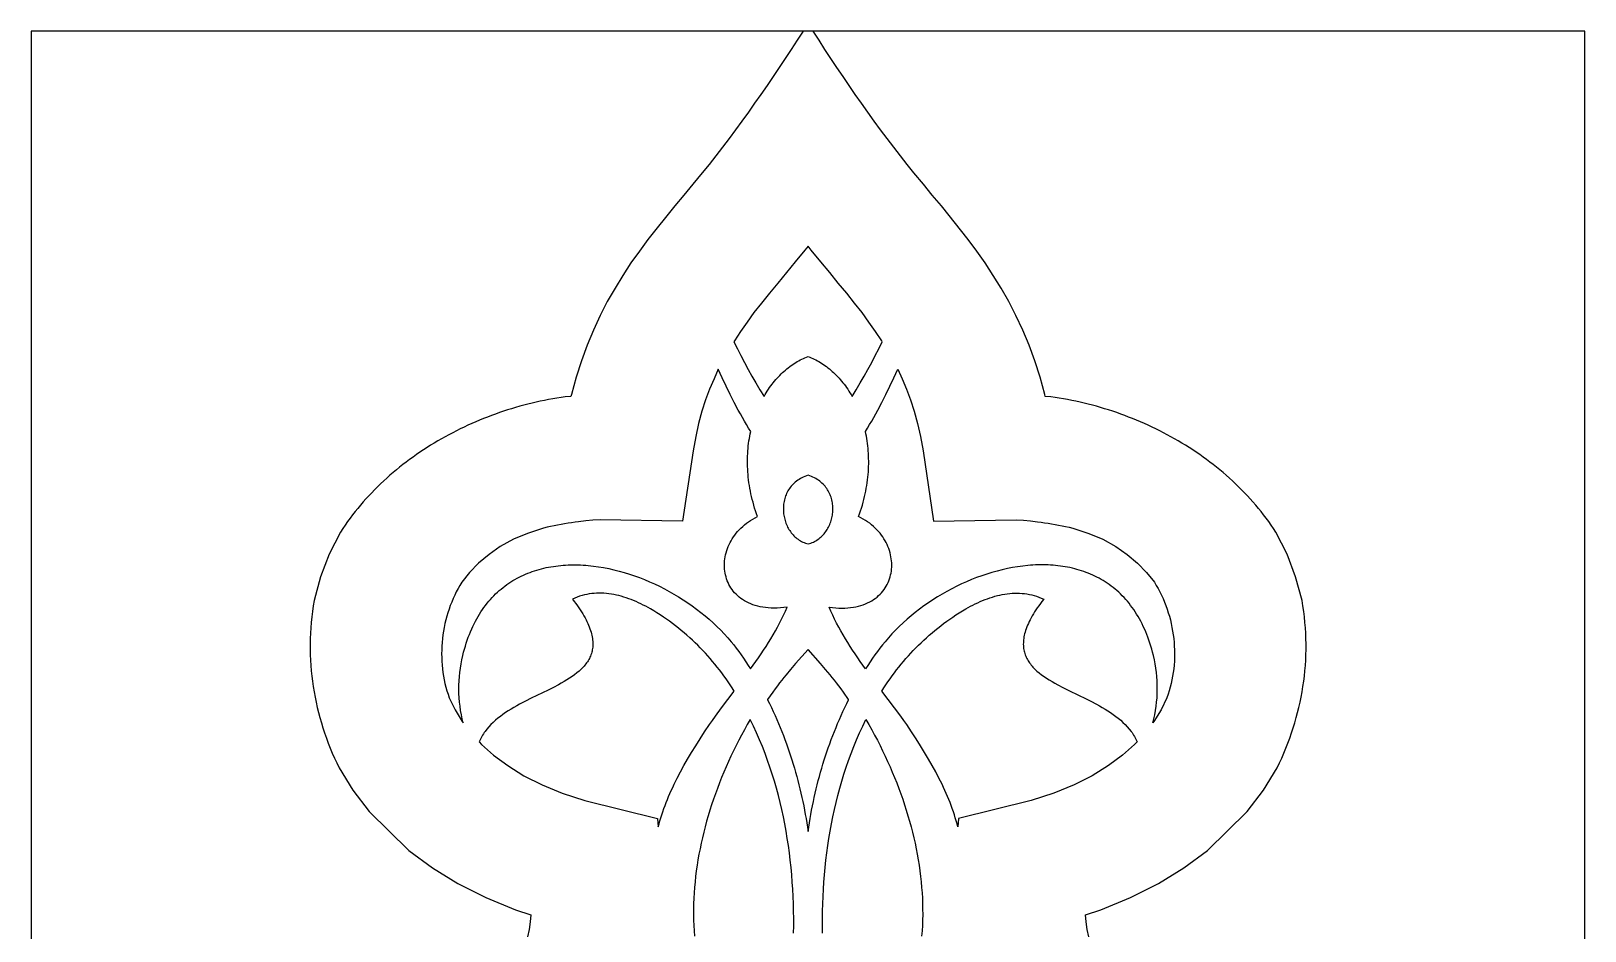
# Model space of a CAD drawing. Extents: x -93 to -15, y -116 to 130.
# Drawn here: x -93.4 to -14.7, y 84.7 to 130.3 of the extents above; entities that cross this region are included whole.
import ezdxf

# ---------------------------------------------------------------- set-up
doc = ezdxf.new("R2010")
doc.units = 0
doc.header["$MEASUREMENT"] = 0
doc.layers.add('LAYER_1', color=18, linetype='CONTINUOUS')

msp = doc.modelspace()

# ---------------------------------------------------------------- linework, layer by layer
at = {"layer": 'LAYER_1'}
for points in [[(-93.406, -115.733), (-14.697, -115.733), (-14.697, 130.253), (-93.406, 130.253)], [(-54.047, 119.361), (-54.211, 119.164), (-54.697, 118.58), (-55.147, 118.025), (-55.577, 117.498), (-56.007, 116.981), (-56.401, 116.481), (-56.79, 116.002), (-57.128, 115.52), (-57.466, 115.05), (-57.783, 114.58), (-57.804, 114.524), (-57.629, 114.172), (-57.451, 113.822), (-57.268, 113.473), (-57.081, 113.126), (-56.889, 112.781), (-56.692, 112.438), (-56.488, 112.096), (-56.279, 111.757), (-56.225, 111.85), (-56.169, 111.94), (-56.113, 112.03), (-56.054, 112.117), (-55.995, 112.203), (-55.934, 112.287), (-55.873, 112.369), (-55.81, 112.45), (-55.746, 112.528), (-55.68, 112.605), (-55.614, 112.68), (-55.547, 112.753), (-55.479, 112.824), (-55.409, 112.893), (-55.339, 112.961), (-55.268, 113.026), (-55.197, 113.089), (-55.124, 113.15), (-55.051, 113.209), (-54.977, 113.266), (-54.902, 113.321), (-54.827, 113.374), (-54.751, 113.425), (-54.674, 113.473), (-54.597, 113.52), (-54.52, 113.564), (-54.442, 113.606), (-54.363, 113.645), (-54.285, 113.683), (-54.206, 113.718), (-54.127, 113.75), (-54.047, 113.781), (-53.967, 113.75), (-53.888, 113.718), (-53.809, 113.683), (-53.731, 113.645), (-53.652, 113.606), (-53.574, 113.564), (-53.497, 113.52), (-53.42, 113.473), (-53.343, 113.425), (-53.267, 113.374), (-53.192, 113.321), (-53.117, 113.266), (-53.043, 113.209), (-52.97, 113.15), (-52.897, 113.089), (-52.826, 113.026), (-52.755, 112.961), (-52.685, 112.893), (-52.615, 112.824), (-52.547, 112.753), (-52.48, 112.68), (-52.414, 112.605), (-52.348, 112.528), (-52.284, 112.45), (-52.221, 112.369), (-52.16, 112.287), (-52.099, 112.203), (-52.04, 112.117), (-51.981, 112.03), (-51.925, 111.94), (-51.869, 111.85), (-51.815, 111.757), (-51.606, 112.096), (-51.402, 112.438), (-51.205, 112.781), (-51.013, 113.126), (-50.826, 113.473), (-50.643, 113.822), (-50.465, 114.172), (-50.29, 114.524), (-50.311, 114.58), (-50.628, 115.05), (-50.966, 115.52), (-51.304, 116.002), (-51.693, 116.481), (-52.087, 116.981), (-52.517, 117.498), (-52.947, 118.025), (-53.397, 118.58), (-53.883, 119.164)], [(-71.514, 95.218), (-71.565, 95.427), (-71.609, 95.638), (-71.647, 95.85), (-71.678, 96.062), (-71.703, 96.276), (-71.721, 96.49), (-71.732, 96.705), (-71.737, 96.92), (-71.735, 97.135), (-71.726, 97.35), (-71.711, 97.566), (-71.69, 97.781), (-71.662, 97.995), (-71.627, 98.209), (-71.586, 98.423), (-71.538, 98.635), (-71.498, 98.797), (-71.455, 98.956), (-71.409, 99.112), (-71.361, 99.264), (-71.311, 99.414), (-71.259, 99.56), (-71.204, 99.702), (-71.147, 99.842), (-71.088, 99.979), (-71.027, 100.112), (-70.964, 100.242), (-70.898, 100.369), (-70.831, 100.494), (-70.761, 100.615), (-70.69, 100.733), (-70.617, 100.848), (-70.541, 100.96), (-70.464, 101.069), (-70.385, 101.175), (-70.304, 101.278), (-70.221, 101.379), (-70.137, 101.476), (-70.051, 101.571), (-69.963, 101.663), (-69.873, 101.751), (-69.782, 101.837), (-69.689, 101.921), (-69.595, 102.001), (-69.499, 102.079), (-69.402, 102.154), (-69.303, 102.226), (-69.203, 102.296), (-69.101, 102.363), (-68.998, 102.427), (-68.894, 102.489), (-68.788, 102.548), (-68.681, 102.604), (-68.573, 102.658), (-68.464, 102.709), (-68.354, 102.758), (-68.242, 102.804), (-68.129, 102.847), (-68.016, 102.889), (-67.901, 102.927), (-67.785, 102.964), (-67.668, 102.997), (-67.551, 103.029), (-67.432, 103.058), (-67.313, 103.085), (-67.192, 103.109), (-67.071, 103.131), (-66.949, 103.15), (-66.827, 103.168), (-66.703, 103.183), (-66.579, 103.196), (-66.455, 103.206), (-66.33, 103.215), (-66.204, 103.221), (-66.078, 103.225), (-65.951, 103.227), (-65.823, 103.226), (-65.696, 103.224), (-65.568, 103.219), (-65.439, 103.213), (-65.31, 103.204), (-65.181, 103.193), (-64.922, 103.166), (-64.662, 103.13), (-64.402, 103.087), (-64.141, 103.036), (-63.88, 102.977), (-63.619, 102.912), (-63.359, 102.839), (-63.1, 102.759), (-62.841, 102.672), (-62.584, 102.578), (-62.329, 102.478), (-62.075, 102.371), (-61.823, 102.259), (-61.574, 102.14), (-61.327, 102.015), (-61.083, 101.884), (-60.842, 101.748), (-60.605, 101.606), (-60.371, 101.459), (-60.141, 101.306), (-59.915, 101.149), (-59.694, 100.987), (-59.477, 100.82), (-59.266, 100.648), (-59.059, 100.472), (-58.859, 100.292), (-58.663, 100.107), (-58.474, 99.919), (-58.292, 99.727), (-58.115, 99.531), (-57.946, 99.332), (-57.815, 99.17), (-57.687, 99.006), (-57.56, 98.837), (-57.436, 98.666), (-57.314, 98.492), (-57.194, 98.315), (-57.077, 98.135), (-56.961, 97.953), (-56.692, 98.331), (-56.56, 98.522), (-56.43, 98.713), (-56.303, 98.905), (-56.177, 99.098), (-56.055, 99.292), (-55.935, 99.487), (-55.819, 99.683), (-55.706, 99.88), (-55.596, 100.078), (-55.49, 100.277), (-55.389, 100.477), (-55.292, 100.678), (-55.199, 100.88), (-55.111, 101.084), (-55.282, 101.063), (-55.447, 101.048), (-55.608, 101.039), (-55.764, 101.037), (-55.915, 101.04), (-56.061, 101.048), (-56.203, 101.062), (-56.34, 101.081), (-56.473, 101.106), (-56.601, 101.135), (-56.724, 101.169), (-56.842, 101.208), (-56.955, 101.251), (-57.064, 101.299), (-57.169, 101.35), (-57.268, 101.406), (-57.363, 101.466), (-57.453, 101.529), (-57.539, 101.596), (-57.62, 101.666), (-57.696, 101.739), (-57.767, 101.816), (-57.834, 101.895), (-57.897, 101.977), (-57.954, 102.062), (-58.007, 102.149), (-58.055, 102.238), (-58.099, 102.329), (-58.138, 102.423), (-58.172, 102.518), (-58.202, 102.614), (-58.227, 102.713), (-58.248, 102.812), (-58.264, 102.913), (-58.275, 103.014), (-58.281, 103.116), (-58.283, 103.22), (-58.281, 103.323), (-58.274, 103.427), (-58.262, 103.531), (-58.245, 103.635), (-58.224, 103.739), (-58.199, 103.843), (-58.169, 103.946), (-58.134, 104.048), (-58.094, 104.15), (-58.051, 104.251), (-58.002, 104.351), (-57.949, 104.449), (-57.891, 104.546), (-57.829, 104.642), (-57.762, 104.736), (-57.691, 104.827), (-57.615, 104.917), (-57.535, 105.005), (-57.45, 105.09), (-57.36, 105.173), (-57.266, 105.253), (-57.167, 105.33), (-57.064, 105.404), (-56.956, 105.475), (-56.844, 105.543), (-56.727, 105.607), (-56.606, 105.668), (-56.658, 105.814), (-56.707, 105.96), (-56.754, 106.105), (-56.797, 106.25), (-56.837, 106.394), (-56.875, 106.538), (-56.909, 106.681), (-56.941, 106.823), (-56.97, 106.965), (-56.996, 107.106), (-57.02, 107.246), (-57.041, 107.386), (-57.059, 107.525), (-57.075, 107.663), (-57.088, 107.8), (-57.099, 107.937), (-57.107, 108.073), (-57.112, 108.207), (-57.116, 108.341), (-57.117, 108.474), (-57.115, 108.606), (-57.111, 108.737), (-57.105, 108.867), (-57.097, 108.996), (-57.086, 109.124), (-57.074, 109.251), (-57.059, 109.376), (-57.042, 109.501), (-57.023, 109.624), (-57.002, 109.747), (-56.979, 109.868), (-56.954, 109.987), (-57.06, 110.157), (-57.166, 110.331), (-57.27, 110.509), (-57.374, 110.691), (-57.478, 110.876), (-57.581, 111.065), (-57.785, 111.453), (-57.989, 111.855), (-58.191, 112.269), (-58.394, 112.694), (-58.597, 113.131), (-58.812, 112.65), (-59.037, 112.124), (-59.242, 111.578), (-59.421, 111.004), (-59.59, 110.392), (-59.738, 109.723), (-59.871, 109.009), (-60.404, 105.441), (-64.585, 105.508), (-64.952, 105.481), (-65.313, 105.449), (-65.672, 105.409), (-65.85, 105.386), (-66.028, 105.362), (-66.206, 105.335), (-66.384, 105.306), (-66.561, 105.275), (-66.738, 105.242), (-66.916, 105.206), (-67.094, 105.168), (-67.272, 105.128), (-67.451, 105.085), (-68.265, 104.82), (-68.977, 104.519), (-69.642, 104.153), (-70.205, 103.757), (-70.737, 103.314), (-71.193, 102.844), (-71.587, 102.346), (-71.684, 102.187), (-71.777, 102.024), (-71.865, 101.858), (-71.948, 101.689), (-72.027, 101.516), (-72.1, 101.342), (-72.169, 101.165), (-72.233, 100.985), (-72.292, 100.804), (-72.346, 100.62), (-72.396, 100.435), (-72.44, 100.248), (-72.479, 100.06), (-72.513, 99.871), (-72.542, 99.681), (-72.565, 99.49), (-72.584, 99.299), (-72.598, 99.107), (-72.606, 98.915), (-72.609, 98.723), (-72.606, 98.532), (-72.599, 98.34), (-72.586, 98.15), (-72.567, 97.96), (-72.543, 97.771), (-72.514, 97.583), (-72.479, 97.397), (-72.439, 97.212), (-72.393, 97.029), (-72.341, 96.848), (-72.284, 96.669), (-72.222, 96.492), (-71.925, 95.89), (-71.567, 95.287)], [(-36.58, 95.218), (-36.529, 95.427), (-36.485, 95.638), (-36.447, 95.85), (-36.416, 96.062), (-36.391, 96.276), (-36.373, 96.49), (-36.362, 96.705), (-36.357, 96.92), (-36.359, 97.135), (-36.368, 97.35), (-36.383, 97.566), (-36.404, 97.781), (-36.432, 97.995), (-36.467, 98.209), (-36.508, 98.423), (-36.556, 98.635), (-36.596, 98.797), (-36.639, 98.956), (-36.685, 99.112), (-36.733, 99.264), (-36.783, 99.414), (-36.835, 99.56), (-36.89, 99.702), (-36.947, 99.842), (-37.006, 99.979), (-37.067, 100.112), (-37.13, 100.242), (-37.196, 100.369), (-37.263, 100.494), (-37.333, 100.615), (-37.404, 100.733), (-37.477, 100.848), (-37.553, 100.96), (-37.63, 101.069), (-37.709, 101.175), (-37.79, 101.278), (-37.873, 101.379), (-37.957, 101.476), (-38.043, 101.571), (-38.131, 101.663), (-38.221, 101.751), (-38.312, 101.837), (-38.405, 101.921), (-38.499, 102.001), (-38.595, 102.079), (-38.692, 102.154), (-38.791, 102.226), (-38.891, 102.296), (-38.993, 102.363), (-39.096, 102.427), (-39.2, 102.489), (-39.306, 102.548), (-39.413, 102.604), (-39.521, 102.658), (-39.63, 102.709), (-39.74, 102.758), (-39.852, 102.804), (-39.965, 102.847), (-40.078, 102.889), (-40.193, 102.927), (-40.309, 102.964), (-40.426, 102.997), (-40.543, 103.029), (-40.662, 103.058), (-40.781, 103.085), (-40.902, 103.109), (-41.023, 103.131), (-41.145, 103.15), (-41.267, 103.168), (-41.391, 103.183), (-41.515, 103.196), (-41.639, 103.206), (-41.764, 103.215), (-41.89, 103.221), (-42.016, 103.225), (-42.143, 103.227), (-42.271, 103.226), (-42.398, 103.224), (-42.526, 103.219), (-42.655, 103.213), (-42.784, 103.204), (-42.913, 103.193), (-43.172, 103.166), (-43.432, 103.13), (-43.692, 103.087), (-43.953, 103.036), (-44.214, 102.977), (-44.475, 102.912), (-44.735, 102.839), (-44.994, 102.759), (-45.253, 102.672), (-45.51, 102.578), (-45.765, 102.478), (-46.019, 102.371), (-46.271, 102.259), (-46.52, 102.14), (-46.767, 102.015), (-47.011, 101.884), (-47.252, 101.748), (-47.489, 101.606), (-47.723, 101.459), (-47.953, 101.306), (-48.179, 101.149), (-48.4, 100.987), (-48.617, 100.82), (-48.828, 100.648), (-49.035, 100.472), (-49.235, 100.292), (-49.431, 100.107), (-49.62, 99.919), (-49.802, 99.727), (-49.979, 99.531), (-50.148, 99.332), (-50.279, 99.17), (-50.407, 99.006), (-50.534, 98.837), (-50.658, 98.666), (-50.78, 98.492), (-50.9, 98.315), (-51.017, 98.135), (-51.133, 97.953), (-51.402, 98.331), (-51.534, 98.522), (-51.664, 98.713), (-51.791, 98.905), (-51.917, 99.098), (-52.039, 99.292), (-52.159, 99.487), (-52.275, 99.683), (-52.388, 99.88), (-52.498, 100.078), (-52.604, 100.277), (-52.705, 100.477), (-52.802, 100.678), (-52.895, 100.88), (-52.983, 101.084), (-52.812, 101.063), (-52.647, 101.048), (-52.486, 101.039), (-52.33, 101.037), (-52.179, 101.04), (-52.033, 101.048), (-51.891, 101.062), (-51.754, 101.081), (-51.621, 101.106), (-51.493, 101.135), (-51.37, 101.169), (-51.252, 101.208), (-51.139, 101.251), (-51.03, 101.299), (-50.925, 101.35), (-50.826, 101.406), (-50.731, 101.466), (-50.641, 101.529), (-50.555, 101.596), (-50.474, 101.666), (-50.398, 101.739), (-50.327, 101.816), (-50.26, 101.895), (-50.197, 101.977), (-50.14, 102.062), (-50.087, 102.149), (-50.039, 102.238), (-49.995, 102.329), (-49.956, 102.423), (-49.922, 102.518), (-49.892, 102.614), (-49.867, 102.713), (-49.846, 102.812), (-49.83, 102.913), (-49.819, 103.014), (-49.813, 103.116), (-49.811, 103.22), (-49.813, 103.323), (-49.82, 103.427), (-49.832, 103.531), (-49.849, 103.635), (-49.87, 103.739), (-49.895, 103.843), (-49.925, 103.946), (-49.96, 104.048), (-50, 104.15), (-50.043, 104.251), (-50.092, 104.351), (-50.145, 104.449), (-50.203, 104.546), (-50.265, 104.642), (-50.332, 104.736), (-50.403, 104.827), (-50.479, 104.917), (-50.559, 105.005), (-50.644, 105.09), (-50.734, 105.173), (-50.828, 105.253), (-50.927, 105.33), (-51.03, 105.404), (-51.138, 105.475), (-51.25, 105.543), (-51.367, 105.607), (-51.488, 105.668), (-51.436, 105.814), (-51.387, 105.96), (-51.34, 106.105), (-51.297, 106.25), (-51.257, 106.394), (-51.219, 106.538), (-51.185, 106.681), (-51.153, 106.823), (-51.124, 106.965), (-51.098, 107.106), (-51.074, 107.246), (-51.053, 107.386), (-51.035, 107.525), (-51.019, 107.663), (-51.006, 107.8), (-50.995, 107.937), (-50.987, 108.073), (-50.982, 108.207), (-50.978, 108.341), (-50.977, 108.474), (-50.979, 108.606), (-50.983, 108.737), (-50.989, 108.867), (-50.997, 108.996), (-51.008, 109.124), (-51.02, 109.251), (-51.035, 109.376), (-51.052, 109.501), (-51.071, 109.624), (-51.092, 109.747), (-51.115, 109.868), (-51.14, 109.987), (-51.034, 110.157), (-50.928, 110.331), (-50.824, 110.509), (-50.72, 110.691), (-50.616, 110.876), (-50.513, 111.065), (-50.309, 111.453), (-50.105, 111.855), (-49.903, 112.269), (-49.7, 112.694), (-49.497, 113.131), (-49.282, 112.65), (-49.057, 112.124), (-48.852, 111.578), (-48.673, 111.004), (-48.504, 110.392), (-48.356, 109.723), (-48.222, 109.009), (-47.69, 105.441), (-43.509, 105.508), (-43.142, 105.481), (-42.781, 105.449), (-42.422, 105.409), (-42.244, 105.386), (-42.066, 105.362), (-41.888, 105.335), (-41.71, 105.306), (-41.533, 105.275), (-41.356, 105.242), (-41.178, 105.206), (-41, 105.168), (-40.822, 105.128), (-40.642, 105.085), (-39.829, 104.82), (-39.117, 104.519), (-38.452, 104.153), (-37.889, 103.757), (-37.357, 103.314), (-36.901, 102.844), (-36.507, 102.346), (-36.41, 102.187), (-36.317, 102.024), (-36.229, 101.858), (-36.146, 101.689), (-36.067, 101.516), (-35.994, 101.342), (-35.925, 101.165), (-35.861, 100.985), (-35.802, 100.804), (-35.748, 100.62), (-35.698, 100.435), (-35.654, 100.248), (-35.615, 100.06), (-35.581, 99.871), (-35.552, 99.681), (-35.529, 99.49), (-35.51, 99.299), (-35.496, 99.107), (-35.488, 98.915), (-35.485, 98.723), (-35.488, 98.532), (-35.495, 98.34), (-35.508, 98.15), (-35.527, 97.96), (-35.551, 97.771), (-35.58, 97.583), (-35.615, 97.397), (-35.655, 97.212), (-35.701, 97.029), (-35.753, 96.848), (-35.81, 96.669), (-35.872, 96.492), (-36.169, 95.89), (-36.528, 95.287)], [(-54.047, 107.767), (-54.131, 107.738), (-54.212, 107.707), (-54.291, 107.673), (-54.366, 107.637), (-54.437, 107.598), (-54.506, 107.557), (-54.572, 107.513), (-54.635, 107.467), (-54.695, 107.419), (-54.751, 107.369), (-54.805, 107.318), (-54.856, 107.264), (-54.904, 107.209), (-54.95, 107.152), (-54.992, 107.093), (-55.032, 107.033), (-55.068, 106.971), (-55.102, 106.909), (-55.134, 106.845), (-55.162, 106.78), (-55.188, 106.714), (-55.211, 106.647), (-55.231, 106.58), (-55.249, 106.511), (-55.264, 106.443), (-55.277, 106.373), (-55.287, 106.303), (-55.294, 106.233), (-55.299, 106.163), (-55.301, 106.092), (-55.301, 106.022), (-55.298, 105.951), (-55.293, 105.881), (-55.286, 105.811), (-55.276, 105.741), (-55.264, 105.672), (-55.249, 105.603), (-55.232, 105.534), (-55.213, 105.467), (-55.191, 105.4), (-55.168, 105.334), (-55.142, 105.27), (-55.113, 105.206), (-55.083, 105.143), (-55.05, 105.082), (-55.015, 105.022), (-54.978, 104.964), (-54.939, 104.907), (-54.898, 104.852), (-54.855, 104.798), (-54.81, 104.746), (-54.763, 104.697), (-54.714, 104.649), (-54.662, 104.603), (-54.609, 104.56), (-54.554, 104.519), (-54.497, 104.48), (-54.438, 104.444), (-54.378, 104.411), (-54.315, 104.38), (-54.251, 104.352), (-54.185, 104.326), (-54.117, 104.304), (-54.047, 104.285), (-53.977, 104.304), (-53.909, 104.326), (-53.843, 104.352), (-53.779, 104.38), (-53.716, 104.411), (-53.656, 104.444), (-53.597, 104.48), (-53.54, 104.519), (-53.485, 104.56), (-53.432, 104.603), (-53.38, 104.649), (-53.331, 104.697), (-53.284, 104.746), (-53.239, 104.798), (-53.196, 104.852), (-53.155, 104.907), (-53.116, 104.964), (-53.079, 105.022), (-53.044, 105.082), (-53.011, 105.143), (-52.981, 105.206), (-52.952, 105.27), (-52.926, 105.334), (-52.903, 105.4), (-52.881, 105.467), (-52.862, 105.534), (-52.845, 105.603), (-52.83, 105.672), (-52.818, 105.741), (-52.808, 105.811), (-52.801, 105.881), (-52.796, 105.951), (-52.793, 106.022), (-52.793, 106.092), (-52.795, 106.163), (-52.8, 106.233), (-52.807, 106.303), (-52.817, 106.373), (-52.83, 106.443), (-52.845, 106.511), (-52.863, 106.58), (-52.883, 106.647), (-52.906, 106.714), (-52.932, 106.78), (-52.96, 106.845), (-52.992, 106.909), (-53.026, 106.971), (-53.062, 107.033), (-53.102, 107.093), (-53.144, 107.152), (-53.19, 107.209), (-53.238, 107.264), (-53.289, 107.318), (-53.343, 107.369), (-53.399, 107.419), (-53.459, 107.467), (-53.522, 107.513), (-53.588, 107.557), (-53.657, 107.598), (-53.728, 107.637), (-53.803, 107.673), (-53.882, 107.707), (-53.963, 107.738)], [(-62.032, 100.992), (-62.153, 101.06), (-62.274, 101.126), (-62.396, 101.19), (-62.518, 101.251), (-62.64, 101.309), (-62.764, 101.365), (-62.887, 101.417), (-63.011, 101.467), (-63.135, 101.513), (-63.26, 101.557), (-63.385, 101.597), (-63.509, 101.633), (-63.635, 101.666), (-63.76, 101.695), (-63.885, 101.721), (-64.01, 101.743), (-64.136, 101.761), (-64.261, 101.774), (-64.386, 101.784), (-64.511, 101.79), (-64.635, 101.791), (-64.76, 101.787), (-64.884, 101.78), (-65.008, 101.767), (-65.131, 101.75), (-65.254, 101.728), (-65.377, 101.701), (-65.499, 101.669), (-65.62, 101.632), (-65.741, 101.589), (-65.861, 101.542), (-65.981, 101.489), (-65.894, 101.376), (-65.811, 101.265), (-65.733, 101.156), (-65.658, 101.049), (-65.588, 100.944), (-65.521, 100.841), (-65.459, 100.74), (-65.4, 100.64), (-65.345, 100.543), (-65.294, 100.447), (-65.247, 100.353), (-65.204, 100.26), (-65.164, 100.17), (-65.128, 100.081), (-65.095, 99.993), (-65.066, 99.907), (-65.04, 99.823), (-65.017, 99.741), (-64.998, 99.66), (-64.982, 99.58), (-64.969, 99.502), (-64.96, 99.425), (-64.953, 99.35), (-64.95, 99.276), (-64.949, 99.204), (-64.952, 99.133), (-64.957, 99.063), (-64.965, 98.994), (-64.976, 98.927), (-64.99, 98.861), (-65.006, 98.796), (-65.025, 98.732), (-65.047, 98.67), (-65.071, 98.609), (-65.098, 98.548), (-65.127, 98.489), (-65.158, 98.431), (-65.192, 98.373), (-65.227, 98.317), (-65.265, 98.262), (-65.306, 98.207), (-65.348, 98.154), (-65.392, 98.101), (-65.438, 98.049), (-65.537, 97.948), (-65.642, 97.85), (-65.755, 97.755), (-65.873, 97.662), (-65.998, 97.572), (-66.129, 97.483), (-66.264, 97.397), (-66.404, 97.312), (-66.549, 97.229), (-66.697, 97.147), (-66.948, 97.016), (-67.213, 96.884), (-67.779, 96.612), (-68.071, 96.47), (-68.366, 96.322), (-68.66, 96.167), (-68.806, 96.086), (-68.95, 96.004), (-69.092, 95.919), (-69.232, 95.832), (-69.369, 95.742), (-69.503, 95.649), (-69.633, 95.553), (-69.759, 95.455), (-69.881, 95.353), (-69.998, 95.247), (-70.11, 95.139), (-70.217, 95.026), (-70.317, 94.91), (-70.41, 94.79), (-70.455, 94.728), (-70.497, 94.666), (-70.538, 94.602), (-70.577, 94.537), (-70.614, 94.471), (-70.649, 94.404), (-70.681, 94.336), (-70.712, 94.267), (-70.584, 94.13), (-69.975, 93.593), (-69.258, 93.057), (-68.444, 92.549), (-67.518, 92.087), (-66.499, 91.664), (-65.348, 91.296), (-61.673, 90.383), (-61.637, 89.952), (-61.595, 90.108), (-61.551, 90.263), (-61.505, 90.418), (-61.456, 90.572), (-61.405, 90.726), (-61.351, 90.879), (-61.295, 91.033), (-61.236, 91.186), (-61.175, 91.34), (-61.112, 91.493), (-61.046, 91.647), (-60.977, 91.802), (-60.906, 91.957), (-60.832, 92.112), (-60.677, 92.425), (-60.511, 92.742), (-60.334, 93.063), (-60.147, 93.39), (-59.949, 93.723), (-59.739, 94.063), (-59.519, 94.411), (-59.286, 94.768), (-59.043, 95.134), (-58.893, 95.345), (-58.74, 95.557), (-58.428, 95.982), (-57.786, 96.837), (-57.887, 96.993), (-57.99, 97.149), (-58.094, 97.302), (-58.201, 97.454), (-58.309, 97.605), (-58.42, 97.754), (-58.532, 97.901), (-58.647, 98.047), (-58.763, 98.191), (-58.882, 98.334), (-59.003, 98.475), (-59.125, 98.614), (-59.25, 98.751), (-59.377, 98.887), (-59.506, 99.021), (-59.637, 99.153), (-59.77, 99.283), (-59.905, 99.411), (-60.043, 99.538), (-60.183, 99.662), (-60.324, 99.784), (-60.468, 99.905), (-60.615, 100.023), (-60.763, 100.139), (-60.914, 100.253), (-61.067, 100.366), (-61.222, 100.475), (-61.379, 100.583), (-61.539, 100.689), (-61.701, 100.792), (-61.866, 100.893)], [(-46.062, 100.992), (-45.941, 101.06), (-45.82, 101.126), (-45.698, 101.19), (-45.576, 101.251), (-45.454, 101.309), (-45.33, 101.365), (-45.207, 101.417), (-45.083, 101.467), (-44.959, 101.513), (-44.834, 101.557), (-44.71, 101.597), (-44.585, 101.633), (-44.459, 101.666), (-44.334, 101.695), (-44.209, 101.721), (-44.084, 101.743), (-43.959, 101.761), (-43.833, 101.774), (-43.708, 101.784), (-43.583, 101.79), (-43.459, 101.791), (-43.334, 101.787), (-43.21, 101.78), (-43.086, 101.767), (-42.963, 101.75), (-42.84, 101.728), (-42.717, 101.701), (-42.595, 101.669), (-42.474, 101.632), (-42.353, 101.589), (-42.233, 101.542), (-42.113, 101.489), (-42.2, 101.376), (-42.283, 101.265), (-42.361, 101.156), (-42.436, 101.049), (-42.506, 100.944), (-42.573, 100.841), (-42.635, 100.74), (-42.694, 100.64), (-42.749, 100.543), (-42.8, 100.447), (-42.847, 100.353), (-42.89, 100.26), (-42.93, 100.17), (-42.966, 100.081), (-42.999, 99.993), (-43.028, 99.907), (-43.054, 99.823), (-43.077, 99.741), (-43.096, 99.66), (-43.112, 99.58), (-43.125, 99.502), (-43.134, 99.425), (-43.141, 99.35), (-43.144, 99.276), (-43.145, 99.204), (-43.142, 99.133), (-43.137, 99.063), (-43.129, 98.994), (-43.118, 98.927), (-43.104, 98.861), (-43.088, 98.796), (-43.069, 98.732), (-43.047, 98.67), (-43.023, 98.609), (-42.996, 98.548), (-42.967, 98.489), (-42.936, 98.431), (-42.902, 98.373), (-42.867, 98.317), (-42.829, 98.262), (-42.788, 98.207), (-42.746, 98.154), (-42.702, 98.101), (-42.656, 98.049), (-42.557, 97.948), (-42.452, 97.85), (-42.339, 97.755), (-42.221, 97.662), (-42.096, 97.572), (-41.965, 97.483), (-41.83, 97.397), (-41.69, 97.312), (-41.545, 97.229), (-41.397, 97.147), (-41.146, 97.016), (-40.881, 96.884), (-40.315, 96.612), (-40.023, 96.47), (-39.728, 96.322), (-39.434, 96.167), (-39.288, 96.086), (-39.144, 96.004), (-39.002, 95.919), (-38.862, 95.832), (-38.725, 95.742), (-38.591, 95.649), (-38.461, 95.553), (-38.335, 95.455), (-38.213, 95.353), (-38.096, 95.247), (-37.984, 95.139), (-37.877, 95.026), (-37.777, 94.91), (-37.684, 94.79), (-37.639, 94.728), (-37.597, 94.666), (-37.556, 94.602), (-37.517, 94.537), (-37.48, 94.471), (-37.445, 94.404), (-37.413, 94.336), (-37.382, 94.267), (-37.51, 94.13), (-38.119, 93.593), (-38.836, 93.057), (-39.65, 92.549), (-40.576, 92.087), (-41.594, 91.664), (-42.746, 91.296), (-46.421, 90.383), (-46.457, 89.952), (-46.498, 90.108), (-46.543, 90.263), (-46.589, 90.418), (-46.638, 90.572), (-46.689, 90.726), (-46.743, 90.879), (-46.799, 91.033), (-46.858, 91.186), (-46.919, 91.34), (-46.982, 91.493), (-47.048, 91.647), (-47.117, 91.802), (-47.188, 91.957), (-47.262, 92.112), (-47.417, 92.425), (-47.583, 92.742), (-47.76, 93.063), (-47.947, 93.39), (-48.145, 93.723), (-48.355, 94.063), (-48.575, 94.411), (-48.808, 94.768), (-49.051, 95.134), (-49.201, 95.345), (-49.354, 95.557), (-49.666, 95.982), (-50.308, 96.837), (-50.207, 96.993), (-50.104, 97.149), (-50, 97.302), (-49.893, 97.454), (-49.785, 97.605), (-49.674, 97.754), (-49.562, 97.901), (-49.447, 98.047), (-49.331, 98.191), (-49.212, 98.334), (-49.091, 98.475), (-48.969, 98.614), (-48.844, 98.751), (-48.717, 98.887), (-48.588, 99.021), (-48.457, 99.153), (-48.324, 99.283), (-48.189, 99.411), (-48.051, 99.538), (-47.911, 99.662), (-47.77, 99.784), (-47.626, 99.905), (-47.479, 100.023), (-47.331, 100.139), (-47.18, 100.253), (-47.027, 100.366), (-46.872, 100.475), (-46.715, 100.583), (-46.555, 100.689), (-46.393, 100.792), (-46.228, 100.893)], [(-56.099, 96.398), (-56.001, 96.197), (-55.905, 95.996), (-55.812, 95.794), (-55.721, 95.592), (-55.632, 95.39), (-55.545, 95.187), (-55.461, 94.984), (-55.379, 94.781), (-55.299, 94.577), (-55.221, 94.373), (-55.146, 94.168), (-55.073, 93.963), (-55.001, 93.757), (-54.933, 93.551), (-54.866, 93.344), (-54.801, 93.136), (-54.739, 92.928), (-54.678, 92.72), (-54.62, 92.51), (-54.564, 92.3), (-54.51, 92.089), (-54.458, 91.878), (-54.408, 91.665), (-54.36, 91.452), (-54.314, 91.238), (-54.27, 91.023), (-54.228, 90.808), (-54.188, 90.591), (-54.15, 90.374), (-54.113, 90.155), (-54.079, 89.936), (-54.047, 89.716), (-54.015, 89.936), (-53.981, 90.155), (-53.944, 90.374), (-53.906, 90.591), (-53.866, 90.808), (-53.824, 91.023), (-53.78, 91.238), (-53.734, 91.452), (-53.686, 91.665), (-53.636, 91.878), (-53.584, 92.089), (-53.53, 92.3), (-53.474, 92.51), (-53.416, 92.72), (-53.355, 92.928), (-53.293, 93.136), (-53.228, 93.344), (-53.162, 93.551), (-53.093, 93.757), (-53.022, 93.963), (-52.948, 94.168), (-52.873, 94.373), (-52.795, 94.577), (-52.715, 94.781), (-52.633, 94.984), (-52.549, 95.187), (-52.462, 95.39), (-52.373, 95.592), (-52.282, 95.794), (-52.189, 95.996), (-52.093, 96.197), (-51.995, 96.398), (-51.994, 96.4), (-52.258, 96.776), (-52.378, 96.943), (-52.494, 97.099), (-52.605, 97.247), (-52.715, 97.387), (-52.824, 97.524), (-52.934, 97.658), (-53.164, 97.931), (-53.417, 98.223), (-54.047, 98.938), (-54.677, 98.223), (-54.93, 97.931), (-55.16, 97.658), (-55.27, 97.524), (-55.379, 97.387), (-55.489, 97.247), (-55.6, 97.099), (-55.716, 96.943), (-55.836, 96.776), (-56.1, 96.4)]]:
    msp.add_lwpolyline(points, close=True, dxfattribs=at)
for points in [[(-39.829, 84.379), (-39.911, 84.764), (-39.967, 85.142), (-40.003, 85.499), (-39.22, 85.754), (-37.715, 86.373), (-36.302, 87.082), (-35.018, 87.88), (-33.815, 88.764), (-31.814, 90.742), (-30.979, 91.814), (-30.288, 92.944), (-30.17, 93.193), (-30.055, 93.444), (-29.946, 93.696), (-29.842, 93.948), (-29.742, 94.202), (-29.648, 94.457), (-29.558, 94.713), (-29.473, 94.97), (-29.394, 95.228), (-29.319, 95.487), (-29.25, 95.747), (-29.185, 96.008), (-29.126, 96.27), (-29.072, 96.533), (-29.023, 96.797), (-28.98, 97.062), (-28.942, 97.328), (-28.909, 97.595), (-28.881, 97.863), (-28.859, 98.131), (-28.842, 98.401), (-28.831, 98.671), (-28.825, 98.943), (-28.825, 99.215), (-28.83, 99.488), (-28.841, 99.762), (-28.857, 100.037), (-28.879, 100.313), (-28.907, 100.589), (-28.94, 100.866), (-28.979, 101.145), (-29.024, 101.424), (-29.352, 102.62), (-29.787, 103.767), (-30.355, 104.887), (-30.473, 105.065), (-30.593, 105.24), (-30.717, 105.414), (-30.843, 105.585), (-30.972, 105.755), (-31.103, 105.922), (-31.237, 106.087), (-31.373, 106.25), (-31.512, 106.411), (-31.653, 106.57), (-31.797, 106.726), (-31.943, 106.881), (-32.091, 107.033), (-32.242, 107.183), (-32.395, 107.331), (-32.55, 107.477), (-32.707, 107.62), (-32.866, 107.762), (-33.028, 107.901), (-33.191, 108.038), (-33.356, 108.172), (-33.524, 108.305), (-33.693, 108.435), (-33.864, 108.563), (-34.037, 108.688), (-34.211, 108.812), (-34.388, 108.933), (-34.566, 109.052), (-34.745, 109.168), (-34.926, 109.282), (-35.109, 109.394), (-35.294, 109.504), (-35.479, 109.611), (-35.667, 109.716), (-35.855, 109.818), (-36.045, 109.919), (-36.236, 110.016), (-36.429, 110.112), (-36.623, 110.205), (-36.818, 110.296), (-37.014, 110.384), (-37.211, 110.47), (-37.409, 110.554), (-37.609, 110.635), (-37.809, 110.713), (-38.01, 110.79), (-38.212, 110.863), (-38.415, 110.935), (-38.619, 111.004), (-38.823, 111.07), (-39.028, 111.134), (-39.234, 111.196), (-39.441, 111.255), (-39.648, 111.311), (-39.856, 111.365), (-40.064, 111.417), (-40.272, 111.466), (-40.482, 111.512), (-40.691, 111.556), (-40.901, 111.598), (-41.111, 111.636), (-41.321, 111.673), (-41.532, 111.706), (-41.743, 111.737), (-42.035, 111.757), (-42.06, 111.86), (-42.296, 112.726), (-42.567, 113.564), (-42.848, 114.355), (-43.176, 115.116), (-43.519, 115.85), (-43.877, 116.556), (-44.271, 117.234), (-44.67, 117.875), (-45.075, 118.515), (-45.505, 119.116), (-45.935, 119.7), (-47.296, 121.413), (-47.757, 121.949), (-48.207, 122.513), (-48.683, 123.078), (-49.03, 123.51), (-49.372, 123.944), (-49.71, 124.381), (-50.044, 124.82), (-50.373, 125.262), (-50.699, 125.705), (-51.022, 126.151), (-51.34, 126.6), (-51.656, 127.05), (-51.969, 127.502), (-52.278, 127.957), (-52.585, 128.413), (-52.89, 128.872), (-53.192, 129.332), (-53.493, 129.795), (-53.791, 130.259), (-54.047, 130.259), (-54.303, 130.259), (-54.601, 129.795), (-54.902, 129.332), (-55.204, 128.872), (-55.509, 128.413), (-55.816, 127.957), (-56.125, 127.502), (-56.438, 127.05), (-56.754, 126.6), (-57.072, 126.151), (-57.395, 125.705), (-57.721, 125.262), (-58.05, 124.82), (-58.384, 124.381), (-58.722, 123.944), (-59.064, 123.51), (-59.411, 123.078), (-59.887, 122.513), (-60.337, 121.949), (-60.798, 121.413), (-62.159, 119.7), (-62.589, 119.116), (-63.019, 118.515), (-63.424, 117.875), (-63.823, 117.234), (-64.217, 116.556), (-64.575, 115.85), (-64.918, 115.116), (-65.246, 114.355), (-65.527, 113.564), (-65.798, 112.726), (-66.034, 111.86), (-66.059, 111.757), (-66.351, 111.737), (-66.562, 111.706), (-66.773, 111.673), (-66.983, 111.636), (-67.193, 111.598), (-67.403, 111.556), (-67.612, 111.512), (-67.822, 111.466), (-68.03, 111.417), (-68.238, 111.365), (-68.446, 111.311), (-68.653, 111.255), (-68.86, 111.196), (-69.066, 111.134), (-69.271, 111.07), (-69.475, 111.004), (-69.679, 110.935), (-69.882, 110.863), (-70.084, 110.79), (-70.285, 110.713), (-70.485, 110.635), (-70.685, 110.554), (-70.883, 110.47), (-71.08, 110.384), (-71.276, 110.296), (-71.471, 110.205), (-71.665, 110.112), (-71.858, 110.016), (-72.049, 109.919), (-72.239, 109.818), (-72.427, 109.716), (-72.615, 109.611), (-72.8, 109.504), (-72.985, 109.394), (-73.168, 109.282), (-73.349, 109.168), (-73.528, 109.052), (-73.706, 108.933), (-73.883, 108.812), (-74.057, 108.688), (-74.23, 108.563), (-74.401, 108.435), (-74.57, 108.305), (-74.738, 108.172), (-74.903, 108.038), (-75.066, 107.901), (-75.228, 107.762), (-75.387, 107.62), (-75.544, 107.477), (-75.699, 107.331), (-75.852, 107.183), (-76.003, 107.033), (-76.151, 106.881), (-76.297, 106.726), (-76.441, 106.57), (-76.582, 106.411), (-76.721, 106.25), (-76.857, 106.087), (-76.991, 105.922), (-77.122, 105.755), (-77.251, 105.585), (-77.377, 105.414), (-77.501, 105.24), (-77.621, 105.065), (-77.739, 104.887), (-78.307, 103.767), (-78.742, 102.62), (-79.07, 101.424), (-79.115, 101.145), (-79.154, 100.866), (-79.187, 100.589), (-79.215, 100.313), (-79.237, 100.037), (-79.253, 99.762), (-79.264, 99.488), (-79.269, 99.215), (-79.269, 98.943), (-79.263, 98.671), (-79.252, 98.401), (-79.235, 98.131), (-79.213, 97.863), (-79.185, 97.595), (-79.152, 97.328), (-79.114, 97.062), (-79.071, 96.797), (-79.022, 96.533), (-78.968, 96.27), (-78.909, 96.008), (-78.844, 95.747), (-78.775, 95.487), (-78.7, 95.228), (-78.621, 94.97), (-78.536, 94.713), (-78.446, 94.457), (-78.352, 94.202), (-78.252, 93.948), (-78.148, 93.696), (-78.039, 93.444), (-77.924, 93.193), (-77.805, 92.944), (-77.115, 91.814), (-76.28, 90.742), (-74.279, 88.764), (-73.076, 87.88), (-71.792, 87.082), (-70.379, 86.373), (-68.874, 85.754), (-68.091, 85.499), (-68.127, 85.142), (-68.183, 84.764), (-68.265, 84.379)], [(-54.779, 84.567), (-54.776, 84.938), (-54.776, 85.31), (-54.782, 85.681), (-54.791, 86.052), (-54.806, 86.423), (-54.825, 86.794), (-54.849, 87.164), (-54.878, 87.534), (-54.912, 87.903), (-54.951, 88.272), (-54.996, 88.64), (-55.046, 89.008), (-55.101, 89.374), (-55.162, 89.74), (-55.229, 90.104), (-55.301, 90.467), (-55.379, 90.83), (-55.464, 91.191), (-55.554, 91.55), (-55.65, 91.908), (-55.753, 92.265), (-55.862, 92.62), (-55.978, 92.974), (-56.1, 93.325), (-56.229, 93.675), (-56.364, 94.023), (-56.507, 94.369), (-56.656, 94.713), (-56.813, 95.054), (-56.976, 95.394), (-57.126, 95.134), (-57.273, 94.872), (-57.416, 94.608), (-57.555, 94.344), (-57.691, 94.077), (-57.823, 93.81), (-57.952, 93.541), (-58.076, 93.271), (-58.197, 93), (-58.314, 92.728), (-58.427, 92.455), (-58.536, 92.181), (-58.642, 91.906), (-58.743, 91.63), (-58.84, 91.354), (-58.933, 91.077), (-59.022, 90.8), (-59.106, 90.522), (-59.186, 90.243), (-59.262, 89.964), (-59.334, 89.685), (-59.401, 89.406), (-59.464, 89.127), (-59.522, 88.847), (-59.576, 88.568), (-59.625, 88.288), (-59.669, 88.009), (-59.709, 87.73), (-59.744, 87.451), (-59.774, 87.172), (-59.799, 86.894), (-59.819, 86.617), (-59.835, 86.34), (-59.845, 86.063), (-59.85, 85.788), (-59.851, 85.513), (-59.846, 85.238), (-59.836, 84.965), (-59.821, 84.693), (-59.8, 84.422)], [(-53.315, 84.567), (-53.318, 84.938), (-53.318, 85.31), (-53.312, 85.681), (-53.303, 86.052), (-53.288, 86.423), (-53.269, 86.794), (-53.245, 87.164), (-53.216, 87.534), (-53.182, 87.903), (-53.143, 88.272), (-53.098, 88.64), (-53.048, 89.008), (-52.993, 89.374), (-52.932, 89.74), (-52.865, 90.104), (-52.793, 90.467), (-52.715, 90.83), (-52.63, 91.191), (-52.54, 91.55), (-52.444, 91.908), (-52.341, 92.265), (-52.232, 92.62), (-52.116, 92.974), (-51.994, 93.325), (-51.865, 93.675), (-51.73, 94.023), (-51.587, 94.369), (-51.438, 94.713), (-51.281, 95.054), (-51.118, 95.394), (-50.968, 95.134), (-50.821, 94.872), (-50.678, 94.608), (-50.539, 94.344), (-50.403, 94.077), (-50.271, 93.81), (-50.142, 93.541), (-50.018, 93.271), (-49.897, 93), (-49.78, 92.728), (-49.667, 92.455), (-49.558, 92.181), (-49.452, 91.906), (-49.351, 91.63), (-49.254, 91.354), (-49.161, 91.077), (-49.072, 90.8), (-48.988, 90.522), (-48.908, 90.243), (-48.832, 89.964), (-48.76, 89.685), (-48.693, 89.406), (-48.63, 89.127), (-48.572, 88.847), (-48.518, 88.568), (-48.469, 88.288), (-48.425, 88.009), (-48.385, 87.73), (-48.35, 87.451), (-48.32, 87.172), (-48.295, 86.894), (-48.275, 86.617), (-48.259, 86.34), (-48.249, 86.063), (-48.244, 85.788), (-48.243, 85.513), (-48.248, 85.238), (-48.258, 84.965), (-48.273, 84.693), (-48.294, 84.422)]]:
    msp.add_lwpolyline(points, dxfattribs=at)

doc.saveas('drawing.dxf')
